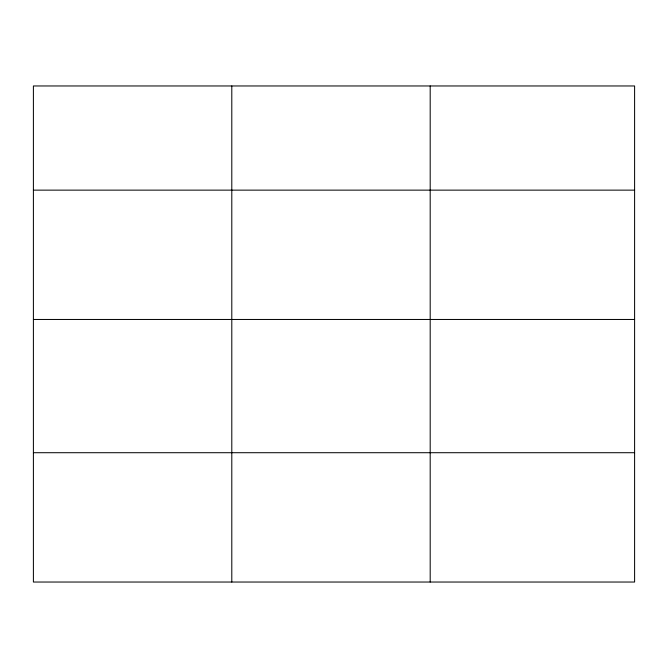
<?xml version="1.0" encoding="UTF-8"?>
<svg xmlns="http://www.w3.org/2000/svg" width="668" height="668" viewBox="0 0 668 668"><rect width="100%" height="100%" fill="white"/><g stroke="black" fill="none" stroke-linecap="round" stroke-linejoin="round"><path stroke-width="1" d="M634.6 319.463L634.6 85.963L33.4 85.963L33.4 582.037L634.6 582.037L634.6 319.463L33.4 319.463M33.4 190.138L634.6 190.138M33.4 452.712L634.6 452.712M430.192 85.963L430.192 582.037M231.796 85.963L231.796 582.037"/></g></svg>
